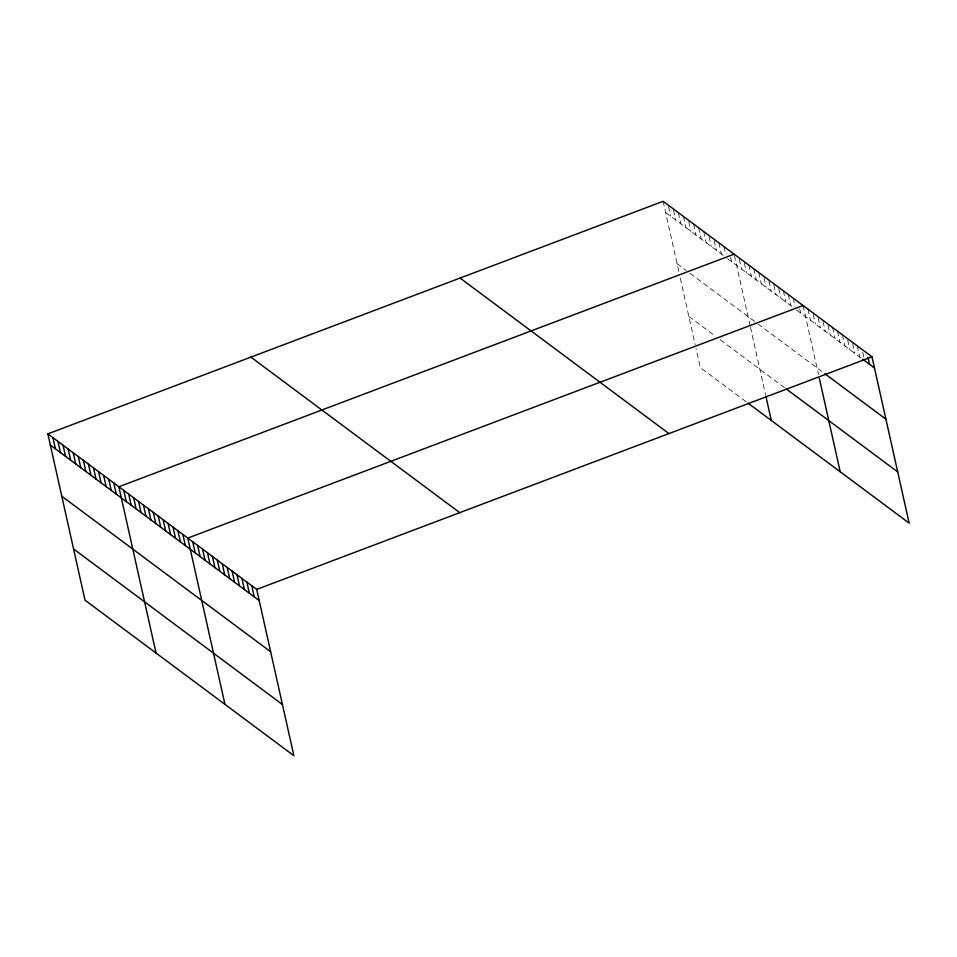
<?xml version="1.0" encoding="UTF-8"?>
<svg xmlns="http://www.w3.org/2000/svg" width="957" height="957" viewBox="0 0 957 957"><rect width="100%" height="100%" fill="white"/><g stroke="black" fill="none" stroke-linecap="round" stroke-linejoin="round"><path stroke-width="0.72" stroke-dasharray="4.79 3.59" d="M665.617 212.49L724.461 256.297M727.499 258.569L792.755 307.149M796.691 310.08L861.683 358.48M677.054 263.677L686.193 270.472M690.248 273.499L754.965 321.684M757.92 323.885L821.919 371.543M688.849 316.408L714.209 335.297M720.298 339.831L784.477 387.621M745.946 401.593L700.285 367.596L696.002 348.408M862.759 352.296L864.004 357.882M857.209 345.836L859.709 357.009M852.603 343.563L854.78 353.348M847.675 339.902L849.864 349.676M842.435 334.83L844.935 346.015M837.519 331.17L840.019 342.343M832.59 327.497L835.09 338.682M827.984 325.236L830.174 335.01M823.056 321.564L825.245 331.349M818.139 317.903L820.328 327.677M813.211 314.231L815.4 324.016M807.983 309.171L810.471 320.356M803.055 305.51L818.474 374.462M799.693 308.824L800.626 313.023M793.209 298.177L795.088 306.563M788.281 294.505L790.781 305.69M783.364 290.844L785.864 302.017M778.747 288.571L780.936 298.357M773.83 284.911L776.019 294.684M768.902 281.238L771.091 291.024M763.985 277.578L766.162 287.363M758.745 272.518L761.246 283.691M753.829 268.845L756.317 280.03M748.9 265.185L751.401 276.358M744.295 262.912L746.472 272.697M739.366 259.251L741.555 269.025M734.438 255.579L749.845 324.459M750.432 327.103L765.576 394.882M730.622 257.397L731.555 261.584M723.982 246.631L725.861 255.017M718.91 242.851L721.411 254.036M714.149 240.47L716.338 250.255M709.077 236.702L711.266 246.475M703.694 231.522L706.194 242.695M698.622 227.742L701.122 238.927M693.55 223.974L696.05 235.147M688.789 221.593L690.978 231.367M683.406 216.414L685.906 227.599M678.334 212.633L680.834 223.818M673.572 210.253L675.762 220.038M668.5 206.485L670.69 216.258M663.117 201.305L679.123 272.901M680.295 278.176L695.141 344.568"/><path stroke-width="1.44" d="M47.85 433.88L256.715 589.404L293.883 755.695L85.017 600.171L47.85 433.88L663.117 201.305L871.983 356.829L909.15 523.12L747.967 403.1M734.127 254.179L118.859 486.754L156.039 653.045M803.055 305.51L187.787 538.073L224.955 704.376M256.715 589.404L871.983 356.829M862.664 359.21L874.483 368.002M824.874 373.732L885.919 419.19M786.451 389.08L897.714 471.933M460.078 278.056L668.943 433.581M250.89 357.128L459.755 512.653M50.35 445.053L259.215 600.577M61.786 496.24L270.652 651.765M73.581 548.983L282.435 704.508M867.987 357.356L869.554 364.342M819.348 378.422L840.222 471.801M765.863 396.162L771.306 420.482M251.787 585.732L254.287 596.917M246.87 582.071L249.358 593.244M241.942 578.399L244.442 589.584M237.013 574.738L239.513 585.911M232.096 571.066L234.597 582.251M227.168 567.405L229.668 578.578M222.251 563.733L224.751 574.918M217.323 560.072L219.823 571.245M212.406 556.412L214.906 567.585M207.478 552.739L209.978 563.912M202.561 549.079L205.049 560.252M197.632 545.406L200.133 556.591M192.716 541.746L195.204 552.919M182.859 534.413L185.359 545.586M177.942 530.74L180.442 541.925M173.014 527.08L175.514 538.253M168.097 523.419L170.597 534.592M163.169 519.747L165.669 530.92M158.252 516.086L160.752 527.259M153.323 512.414L155.824 523.599M148.407 508.753L150.895 519.926M143.478 505.081L145.978 516.266M138.55 501.42L141.05 512.593M133.633 497.748L136.133 508.933M128.705 494.087L131.205 505.26M123.788 490.427L126.288 501.6M113.787 482.974L116.287 494.159M108.715 479.206L111.215 490.379M103.643 475.426L106.143 486.599M98.571 471.645L101.071 482.83M93.499 467.865L95.999 479.05M88.427 464.097L90.927 475.27M83.355 460.317L85.855 471.49M78.283 456.537L80.783 467.722M73.211 452.769L75.711 463.942M68.138 448.989L70.639 460.161M63.066 445.208L65.566 456.381M57.994 441.428L60.494 452.613M52.922 437.66L55.422 448.833"/></g></svg>
